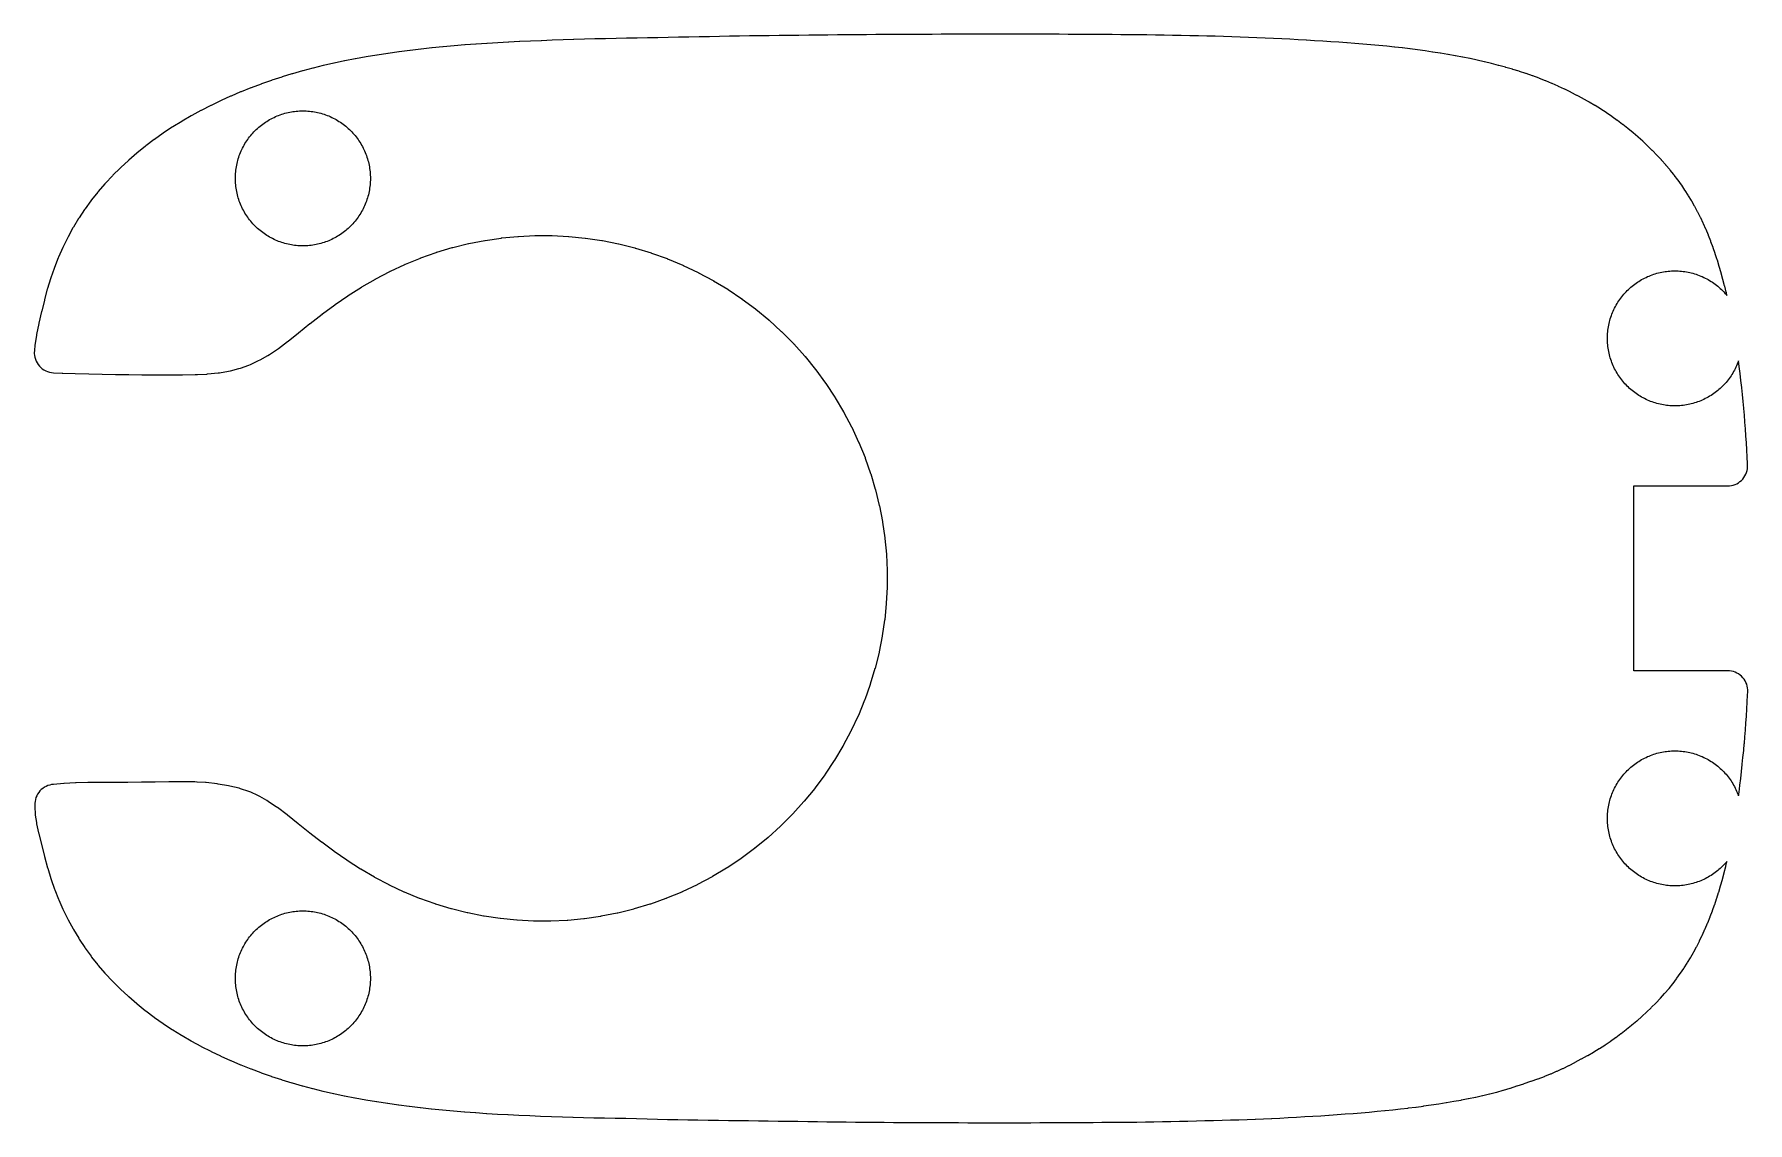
# Model space of a CAD drawing. Header units: millimetres. Extents: x -25.4 to 60.2, y -27.2 to 27.2.
import ezdxf

# ---------------------------------------------------------------- set-up
doc = ezdxf.new("R2010")
doc.units = ezdxf.units.MM

msp = doc.modelspace()

# ---------------------------------------------------------------- linework, layer by layer
at = {"layer": 'Edge.Cuts'}
for points in [[(-25.421, 11.15), (-25.404, 11.052), (-25.376, 10.955), (-25.339, 10.862), (-25.293, 10.774), (-25.238, 10.69), (-25.175, 10.612), (-25.105, 10.541), (-25.028, 10.477), (-24.945, 10.421), (-24.856, 10.374), (-24.764, 10.336), (-24.668, 10.307), (-24.57, 10.288), (-24.47, 10.279), (-24.029, 10.261), (-24.01, 10.261), (-23.383, 10.248), (-22.701, 10.233), (-22.028, 10.216), (-21.369, 10.2), (-21.364, 10.2), (-20.712, 10.188), (-20.704, 10.188), (-20.049, 10.18), (-20.042, 10.18), (-19.38, 10.178), (-19.374, 10.178), (-18.703, 10.179), (-18.035, 10.179), (-18.022, 10.179), (-17.38, 10.188), (-17.355, 10.188), (-17.291, 10.191), (-17.275, 10.192), (-16.808, 10.217), (-16.762, 10.221), (-16.235, 10.274), (-16.167, 10.283), (-15.711, 10.361), (-15.626, 10.379), (-15.202, 10.491), (-15.12, 10.516), (-14.699, 10.667), (-14.621, 10.699), (-14.211, 10.886), (-14.136, 10.923), (-13.745, 11.143), (-13.675, 11.186), (-13.267, 11.461), (-13.223, 11.493), (-12.762, 11.842), (-12.74, 11.859), (-12.222, 12.275), (-12.219, 12.277), (-11.648, 12.74), (-11.643, 12.744), (-11.035, 13.216), (-11.031, 13.219), (-11.022, 13.226), (-10.403, 13.679), (-10.399, 13.682), (-10.389, 13.69), (-9.749, 14.13), (-9.741, 14.135), (-9.74, 14.136), (-9.732, 14.141), (-9.071, 14.561), (-9.062, 14.566), (-9.06, 14.567), (-9.052, 14.572), (-8.37, 14.968), (-8.361, 14.973), (-8.359, 14.974), (-8.35, 14.979), (-7.644, 15.35), (-7.634, 15.355), (-7.632, 15.356), (-7.622, 15.361), (-6.897, 15.701), (-6.886, 15.706), (-6.884, 15.707), (-6.872, 15.711), (-6.127, 16.017), (-6.115, 16.022), (-6.113, 16.023), (-6.101, 16.027), (-5.336, 16.298), (-5.324, 16.302), (-5.322, 16.302), (-5.31, 16.306), (-4.534, 16.537), (-4.523, 16.54), (-4.52, 16.541), (-4.508, 16.544), (-3.724, 16.736), (-3.712, 16.739), (-3.71, 16.74), (-3.698, 16.742), (-2.905, 16.897), (-2.893, 16.899), (-2.891, 16.899), (-2.879, 16.901), (-2.08, 17.017), (-2.068, 17.019), (-2.065, 17.019), (-2.053, 17.021), (-1.248, 17.099), (-1.236, 17.1), (-1.233, 17.1), (-1.221, 17.1), (-0.41, 17.14), (-0.398, 17.14), (-0.395, 17.14), (-0.383, 17.14), (0.43, 17.139), (0.443, 17.139), (0.445, 17.139), (0.457, 17.139), (1.273, 17.098), (1.286, 17.097), (1.288, 17.097), (1.3, 17.096), (2.113, 17.015), (2.125, 17.013), (2.127, 17.013), (2.139, 17.011), (2.948, 16.891), (2.96, 16.889), (2.962, 16.888), (2.974, 16.886), (3.777, 16.725), (3.789, 16.723), (3.791, 16.722), (3.803, 16.719), (4.598, 16.519), (4.61, 16.516), (4.612, 16.515), (4.624, 16.512), (5.409, 16.273), (5.421, 16.269), (5.424, 16.268), (5.435, 16.264), (6.208, 15.986), (6.22, 15.982), (6.222, 15.981), (6.233, 15.977), (6.994, 15.66), (7.005, 15.655), (7.008, 15.654), (7.019, 15.649), (7.762, 15.296), (7.773, 15.29), (7.775, 15.289), (7.786, 15.283), (8.512, 14.893), (8.523, 14.887), (8.525, 14.886), (8.536, 14.88), (9.241, 14.454), (9.251, 14.448), (9.254, 14.446), (9.264, 14.44), (9.949, 13.979), (9.959, 13.972), (9.961, 13.971), (9.971, 13.963), (10.633, 13.469), (10.642, 13.462), (10.644, 13.46), (10.654, 13.453), (11.291, 12.926), (11.301, 12.918), (11.302, 12.916), (11.312, 12.908), (11.922, 12.351), (11.931, 12.342), (11.933, 12.341), (11.941, 12.332), (12.524, 11.745), (12.533, 11.736), (12.534, 11.734), (12.543, 11.725), (13.094, 11.11), (13.103, 11.101), (13.104, 11.099), (13.112, 11.089), (13.632, 10.449), (13.64, 10.439), (13.641, 10.437), (13.649, 10.427), (14.136, 9.763), (14.143, 9.753), (14.144, 9.751), (14.151, 9.741), (14.604, 9.054), (14.611, 9.044), (14.612, 9.042), (14.619, 9.032), (15.037, 8.325), (15.043, 8.314), (15.044, 8.312), (15.05, 8.301), (15.432, 7.577), (15.437, 7.566), (15.438, 7.564), (15.444, 7.553), (15.788, 6.814), (15.793, 6.803), (15.794, 6.8), (15.799, 6.789), (16.106, 6.037), (16.11, 6.025), (16.111, 6.023), (16.115, 6.012), (16.383, 5.248), (16.387, 5.237), (16.388, 5.235), (16.392, 5.223), (16.621, 4.452), (16.624, 4.44), (16.625, 4.438), (16.628, 4.426), (16.819, 3.648), (16.822, 3.636), (16.822, 3.634), (16.825, 3.622), (16.977, 2.839), (16.979, 2.827), (16.979, 2.825), (16.981, 2.813), (17.095, 2.027), (17.097, 2.015), (17.097, 2.012), (17.098, 2), (17.174, 1.212), (17.175, 1.2), (17.175, 1.197), (17.175, 1.185), (17.212, 0.395), (17.213, 0.383), (17.213, 0.381), (17.213, 0.369), (17.212, -0.422), (17.212, -0.434), (17.212, -0.437), (17.211, -0.449), (17.172, -1.24), (17.171, -1.252), (17.171, -1.254), (17.17, -1.266), (17.092, -2.056), (17.09, -2.068), (17.09, -2.07), (17.088, -2.082), (16.972, -2.869), (16.97, -2.881), (16.97, -2.884), (16.967, -2.896), (16.812, -3.68), (16.81, -3.692), (16.809, -3.694), (16.806, -3.706), (16.612, -4.485), (16.609, -4.497), (16.609, -4.499), (16.605, -4.511), (16.372, -5.283), (16.369, -5.295), (16.368, -5.297), (16.364, -5.308), (16.093, -6.071), (16.088, -6.083), (16.088, -6.085), (16.083, -6.097), (15.773, -6.849), (15.768, -6.86), (15.767, -6.862), (15.762, -6.873), (15.414, -7.612), (15.409, -7.623), (15.408, -7.626), (15.402, -7.636), (15.017, -8.36), (15.011, -8.371), (15.01, -8.373), (15.004, -8.383), (14.583, -9.088), (14.577, -9.099), (14.575, -9.101), (14.569, -9.111), (14.113, -9.795), (14.106, -9.806), (14.105, -9.808), (14.098, -9.818), (13.608, -10.48), (13.6, -10.49), (13.599, -10.492), (13.591, -10.501), (13.069, -11.139), (13.062, -11.148), (13.06, -11.15), (13.052, -11.159), (12.499, -11.771), (12.49, -11.78), (12.488, -11.782), (12.48, -11.791), (11.896, -12.375), (11.887, -12.384), (11.885, -12.386), (11.876, -12.394), (11.264, -12.949), (11.255, -12.957), (11.253, -12.959), (11.244, -12.967), (10.605, -13.491), (10.595, -13.499), (10.593, -13.5), (10.583, -13.508), (9.92, -13.999), (9.91, -14.007), (9.908, -14.008), (9.898, -14.015), (9.212, -14.473), (9.201, -14.48), (9.199, -14.481), (9.189, -14.488), (8.482, -14.91), (8.471, -14.916), (8.469, -14.918), (8.458, -14.924), (7.732, -15.311), (7.721, -15.316), (7.719, -15.318), (7.707, -15.323), (6.964, -15.673), (6.953, -15.678), (6.951, -15.679), (6.94, -15.684), (6.179, -15.998), (6.167, -16.002), (6.165, -16.003), (6.153, -16.007), (5.379, -16.283), (5.367, -16.287), (5.365, -16.287), (5.353, -16.291), (4.567, -16.528), (4.555, -16.531), (4.552, -16.532), (4.541, -16.535), (3.745, -16.732), (3.733, -16.735), (3.731, -16.735), (3.719, -16.738), (2.915, -16.896), (2.903, -16.898), (2.901, -16.899), (2.889, -16.9), (2.081, -17.019), (2.068, -17.02), (2.066, -17.02), (2.054, -17.022), (1.242, -17.1), (1.23, -17.101), (1.227, -17.101), (1.215, -17.102), (0.4, -17.14), (0.388, -17.141), (0.385, -17.141), (0.373, -17.141), (-0.44, -17.139), (-0.453, -17.139), (-0.455, -17.139), (-0.467, -17.139), (-1.28, -17.097), (-1.292, -17.096), (-1.295, -17.096), (-1.307, -17.095), (-2.113, -17.014), (-2.126, -17.012), (-2.128, -17.012), (-2.14, -17.01), (-2.94, -16.891), (-2.952, -16.889), (-2.954, -16.888), (-2.966, -16.886), (-3.758, -16.728), (-3.769, -16.726), (-3.772, -16.725), (-3.783, -16.723), (-4.563, -16.528), (-4.575, -16.525), (-4.577, -16.524), (-4.589, -16.521), (-5.359, -16.289), (-5.37, -16.285), (-5.373, -16.285), (-5.384, -16.281), (-6.144, -16.011), (-6.155, -16.006), (-6.158, -16.006), (-6.169, -16.001), (-6.914, -15.695), (-6.925, -15.69), (-6.927, -15.689), (-6.939, -15.684), (-7.667, -15.341), (-7.677, -15.336), (-7.679, -15.335), (-7.69, -15.329), (-8.396, -14.955), (-8.406, -14.95), (-8.407, -14.949), (-8.417, -14.944), (-9.099, -14.545), (-9.107, -14.539), (-9.109, -14.538), (-9.118, -14.533), (-9.778, -14.109), (-9.786, -14.104), (-9.788, -14.103), (-9.795, -14.098), (-10.431, -13.655), (-10.435, -13.652), (-10.445, -13.645), (-11.052, -13.197), (-11.055, -13.195), (-11.063, -13.189), (-11.651, -12.734), (-11.655, -12.732), (-12.234, -12.271), (-12.773, -11.843), (-12.791, -11.83), (-13.271, -11.465), (-13.311, -11.437), (-13.73, -11.149), (-13.799, -11.106), (-14.158, -10.901), (-14.248, -10.855), (-14.609, -10.695), (-14.696, -10.66), (-15.111, -10.521), (-15.191, -10.498), (-15.654, -10.383), (-15.725, -10.368), (-16.228, -10.282), (-16.287, -10.274), (-16.828, -10.215), (-16.874, -10.211), (-17.293, -10.184), (-17.309, -10.183), (-17.398, -10.179), (-17.432, -10.178), (-18.031, -10.169), (-18.056, -10.169), (-18.696, -10.176), (-19.378, -10.183), (-19.38, -10.183), (-20.065, -10.191), (-20.751, -10.199), (-21.437, -10.205), (-22.105, -10.208), (-22.11, -10.208), (-22.735, -10.214), (-22.751, -10.214), (-23.339, -10.229), (-23.366, -10.23), (-23.934, -10.261), (-23.956, -10.262), (-24.461, -10.3), (-24.544, -10.31), (-24.561, -10.312), (-24.656, -10.332), (-24.748, -10.361), (-24.837, -10.399), (-24.923, -10.445), (-25.003, -10.5), (-25.078, -10.561), (-25.146, -10.63), (-25.207, -10.705), (-25.261, -10.786), (-25.307, -10.872), (-25.344, -10.961), (-25.372, -11.054), (-25.392, -11.149), (-25.402, -11.245), (-25.407, -11.34), (-25.406, -11.454), (-25.389, -11.751), (-25.379, -11.839), (-25.324, -12.208), (-25.313, -12.268), (-25.216, -12.725), (-25.209, -12.757), (-25.074, -13.305), (-25.072, -13.314), (-24.922, -13.897), (-24.918, -13.912), (-24.767, -14.467), (-24.76, -14.492), (-24.605, -15.006), (-24.591, -15.049), (-24.421, -15.535), (-24.408, -15.571), (-24.224, -16.038), (-24.207, -16.079), (-24.002, -16.539), (-23.984, -16.577), (-23.757, -17.035), (-23.739, -17.07), (-23.49, -17.524), (-23.472, -17.557), (-23.21, -17.997), (-23.185, -18.036), (-22.902, -18.463), (-22.882, -18.493), (-22.592, -18.898), (-22.561, -18.939), (-22.253, -19.327), (-22.228, -19.357), (-21.904, -19.733), (-21.876, -19.765), (-21.533, -20.13), (-21.506, -20.158), (-21.145, -20.514), (-21.116, -20.542), (-20.727, -20.895), (-20.708, -20.913), (-20.309, -21.257), (-20.285, -21.277), (-19.883, -21.602), (-19.854, -21.625), (-19.436, -21.938), (-19.415, -21.954), (-18.992, -22.254), (-18.966, -22.272), (-18.539, -22.554), (-18.509, -22.573), (-18.063, -22.847), (-18.042, -22.859), (-17.588, -23.123), (-17.565, -23.136), (-17.107, -23.386), (-17.081, -23.399), (-16.609, -23.64), (-16.59, -23.649), (-16.117, -23.878), (-16.095, -23.888), (-15.619, -24.104), (-15.598, -24.114), (-15.12, -24.318), (-15.096, -24.328), (-14.607, -24.521), (-14.59, -24.528), (-14.099, -24.712), (-14.079, -24.719), (-13.586, -24.892), (-13.567, -24.899), (-13.071, -25.062), (-13.052, -25.068), (-12.555, -25.221), (-12.536, -25.226), (-12.038, -25.369), (-12.02, -25.374), (-11.52, -25.508), (-11.502, -25.512), (-11, -25.636), (-10.982, -25.64), (-10.475, -25.756), (-10.457, -25.759), (-9.939, -25.867), (-9.926, -25.87), (-9.404, -25.971), (-9.389, -25.974), (-8.858, -26.069), (-8.847, -26.071), (-8.315, -26.161), (-8.302, -26.163), (-7.768, -26.245), (-7.756, -26.247), (-7.22, -26.322), (-7.21, -26.324), (-6.679, -26.393), (-6.665, -26.395), (-6.129, -26.457), (-6.119, -26.458), (-5.578, -26.515), (-5.57, -26.516), (-5.023, -26.569), (-5.017, -26.569), (-4.465, -26.62), (-4.462, -26.62), (-3.915, -26.668), (-3.907, -26.668), (-3.364, -26.711), (-3.357, -26.712), (-2.819, -26.75), (-2.81, -26.751), (-2.277, -26.784), (-2.27, -26.785), (-1.744, -26.814), (-1.734, -26.814), (-1.201, -26.839), (-1.196, -26.839), (-0.655, -26.861), (-0.113, -26.883), (-0.111, -26.883), (0.433, -26.904), (0.435, -26.904), (0.973, -26.923), (0.976, -26.923), (1.5, -26.941), (1.508, -26.941), (2.028, -26.954), (2.032, -26.955), (2.547, -26.966), (2.552, -26.966), (3.076, -26.974), (3.606, -26.984), (4.143, -26.994), (4.682, -27.009), (5.211, -27.023), (5.727, -27.038), (5.731, -27.038), (6.231, -27.051), (6.238, -27.051), (6.739, -27.06), (6.741, -27.06), (7.244, -27.068), (7.246, -27.068), (7.751, -27.075), (7.753, -27.075), (8.264, -27.082), (8.777, -27.09), (9.283, -27.099), (9.285, -27.099), (9.787, -27.107), (10.281, -27.114), (10.283, -27.114), (10.773, -27.121), (10.774, -27.121), (11.265, -27.127), (11.758, -27.133), (12.254, -27.139), (12.751, -27.148), (13.241, -27.156), (13.725, -27.164), (13.727, -27.164), (14.203, -27.172), (14.207, -27.172), (14.68, -27.177), (14.682, -27.177), (15.155, -27.181), (15.159, -27.181), (15.635, -27.184), (16.114, -27.187), (16.591, -27.191), (17.066, -27.195), (17.537, -27.199), (18.005, -27.202), (18.006, -27.202), (18.471, -27.205), (18.935, -27.207), (19.398, -27.209), (19.86, -27.211), (20.321, -27.213), (20.782, -27.214), (21.24, -27.215), (21.696, -27.217), (21.699, -27.217), (22.153, -27.218), (22.607, -27.218), (23.058, -27.218), (23.059, -27.218), (23.508, -27.218), (23.509, -27.218), (23.957, -27.217), (24.405, -27.215), (24.852, -27.214), (25.298, -27.213), (25.301, -27.213), (25.745, -27.211), (26.188, -27.209), (26.189, -27.209), (26.629, -27.207), (26.631, -27.207), (27.069, -27.204), (27.07, -27.204), (27.507, -27.2), (27.945, -27.196), (27.948, -27.196), (28.385, -27.192), (28.825, -27.188), (29.262, -27.184), (29.695, -27.182), (29.7, -27.182), (30.124, -27.177), (30.128, -27.177), (30.549, -27.172), (30.553, -27.172), (30.974, -27.164), (30.975, -27.164), (31.396, -27.156), (31.401, -27.156), (31.823, -27.145), (31.824, -27.145), (32.25, -27.133), (32.676, -27.122), (33.104, -27.111), (33.106, -27.111), (33.531, -27.099), (33.957, -27.088), (34.382, -27.078), (34.385, -27.078), (34.802, -27.067), (35.211, -27.055), (35.22, -27.055), (35.618, -27.041), (35.626, -27.041), (36.026, -27.023), (36.03, -27.023), (36.433, -27.004), (36.44, -27.004), (36.848, -26.982), (37.262, -26.961), (37.265, -26.96), (37.678, -26.937), (38.09, -26.914), (38.495, -26.891), (38.501, -26.891), (38.901, -26.866), (38.904, -26.866), (39.301, -26.84), (39.308, -26.839), (39.706, -26.811), (39.708, -26.811), (40.108, -26.781), (40.113, -26.781), (40.514, -26.749), (40.914, -26.717), (40.92, -26.716), (41.314, -26.683), (41.317, -26.682), (41.707, -26.648), (41.715, -26.647), (42.099, -26.61), (42.106, -26.61), (42.489, -26.57), (42.494, -26.569), (42.874, -26.528), (42.884, -26.527), (43.262, -26.482), (43.268, -26.481), (43.644, -26.434), (43.655, -26.433), (44.029, -26.382), (44.035, -26.381), (44.408, -26.329), (44.419, -26.327), (44.79, -26.271), (44.796, -26.27), (45.166, -26.211), (45.176, -26.209), (45.541, -26.147), (45.549, -26.146), (45.908, -26.082), (45.922, -26.08), (46.271, -26.012), (46.285, -26.009), (46.63, -25.938), (46.643, -25.935), (46.981, -25.86), (46.999, -25.856), (47.331, -25.775), (47.346, -25.772), (47.675, -25.687), (47.694, -25.682), (48.017, -25.592), (48.035, -25.586), (48.359, -25.489), (48.374, -25.484), (48.704, -25.38), (48.716, -25.376), (49.05, -25.265), (49.063, -25.261), (49.4, -25.144), (49.41, -25.141), (49.743, -25.022), (49.756, -25.017), (50.072, -24.899), (50.089, -24.893), (50.385, -24.776), (50.41, -24.766), (50.687, -24.648), (50.713, -24.636), (50.985, -24.511), (51.009, -24.5), (51.29, -24.361), (51.309, -24.352), (51.599, -24.201), (51.614, -24.193), (51.914, -24.031), (51.924, -24.026), (52.223, -23.86), (52.238, -23.851), (52.523, -23.687), (52.539, -23.677), (52.811, -23.514), (52.831, -23.501), (53.088, -23.338), (53.11, -23.324), (53.36, -23.155), (53.381, -23.141), (53.632, -22.964), (53.65, -22.951), (53.902, -22.764), (53.918, -22.751), (54.17, -22.556), (54.185, -22.544), (54.434, -22.343), (54.45, -22.331), (54.691, -22.129), (54.707, -22.115), (54.94, -21.911), (54.957, -21.896), (55.182, -21.69), (55.199, -21.674), (55.416, -21.466), (55.434, -21.448), (55.644, -21.236), (55.662, -21.218), (55.866, -21.002), (55.883, -20.983), (56.08, -20.763), (56.097, -20.744), (56.288, -20.519), (56.305, -20.5), (56.489, -20.271), (56.505, -20.251), (56.684, -20.018), (56.699, -19.998), (56.87, -19.762), (56.886, -19.739), (57.05, -19.5), (57.064, -19.479), (57.221, -19.237), (57.235, -19.213), (57.383, -18.972), (57.397, -18.947), (57.535, -18.705), (57.551, -18.677), (57.683, -18.427), (57.694, -18.405), (57.826, -18.141), (57.836, -18.121), (57.966, -17.845), (57.974, -17.828), (58.102, -17.542), (58.109, -17.524), (58.234, -17.232), (58.239, -17.219), (58.357, -16.931), (58.365, -16.91), (58.474, -16.625), (58.481, -16.608), (58.583, -16.324), (58.591, -16.303), (58.686, -16.02), (58.693, -15.998), (58.785, -15.702), (58.789, -15.689), (58.881, -15.381), (58.884, -15.368), (58.972, -15.056), (58.976, -15.041), (59.061, -14.723), (59.063, -14.714), (59.143, -14.401), (59.147, -14.384), (59.203, -14.149), (59.156, -14.204), (59.101, -14.267), (59.044, -14.327), (58.986, -14.386), (58.927, -14.444), (58.867, -14.501), (58.804, -14.556), (58.741, -14.609), (58.676, -14.661), (58.61, -14.711), (58.543, -14.759), (58.475, -14.806), (58.406, -14.851), (58.335, -14.895), (58.264, -14.937), (58.191, -14.976), (58.117, -15.015), (58.043, -15.051), (57.968, -15.085), (57.892, -15.118), (57.815, -15.149), (57.737, -15.178), (57.659, -15.205), (57.58, -15.23), (57.5, -15.253), (57.42, -15.274), (57.339, -15.293), (57.258, -15.31), (57.177, -15.325), (57.095, -15.338), (57.013, -15.35), (56.931, -15.359), (56.848, -15.366), (56.766, -15.371), (56.683, -15.374), (56.6, -15.375), (56.517, -15.374), (56.434, -15.371), (56.352, -15.366), (56.269, -15.359), (56.187, -15.35), (56.105, -15.338), (56.023, -15.325), (55.942, -15.31), (55.861, -15.293), (55.78, -15.274), (55.7, -15.253), (55.62, -15.23), (55.541, -15.205), (55.463, -15.178), (55.385, -15.149), (55.308, -15.118), (55.232, -15.085), (55.157, -15.051), (55.083, -15.015), (55.009, -14.976), (54.936, -14.937), (54.865, -14.895), (54.794, -14.851), (54.725, -14.806), (54.657, -14.759), (54.59, -14.711), (54.524, -14.661), (54.459, -14.609), (54.396, -14.556), (54.333, -14.501), (54.273, -14.444), (54.214, -14.386), (54.156, -14.327), (54.099, -14.267), (54.044, -14.204), (53.991, -14.141), (53.939, -14.076), (53.889, -14.01), (53.841, -13.943), (53.794, -13.875), (53.749, -13.806), (53.705, -13.735), (53.663, -13.664), (53.624, -13.591), (53.585, -13.517), (53.549, -13.443), (53.515, -13.368), (53.482, -13.292), (53.451, -13.215), (53.422, -13.137), (53.395, -13.059), (53.37, -12.98), (53.347, -12.9), (53.326, -12.82), (53.307, -12.739), (53.29, -12.658), (53.275, -12.577), (53.262, -12.495), (53.25, -12.413), (53.241, -12.331), (53.234, -12.248), (53.229, -12.166), (53.226, -12.083), (53.225, -12), (53.226, -11.917), (53.229, -11.834), (53.234, -11.752), (53.241, -11.669), (53.25, -11.587), (53.262, -11.505), (53.275, -11.423), (53.29, -11.342), (53.307, -11.261), (53.326, -11.18), (53.347, -11.1), (53.37, -11.02), (53.395, -10.941), (53.422, -10.863), (53.451, -10.785), (53.482, -10.708), (53.515, -10.632), (53.549, -10.557), (53.585, -10.483), (53.624, -10.409), (53.663, -10.336), (53.705, -10.265), (53.749, -10.194), (53.794, -10.125), (53.841, -10.057), (53.889, -9.99), (53.939, -9.924), (53.991, -9.859), (54.044, -9.796), (54.099, -9.733), (54.156, -9.673), (54.214, -9.614), (54.273, -9.556), (54.333, -9.499), (54.396, -9.444), (54.459, -9.391), (54.524, -9.339), (54.59, -9.289), (54.657, -9.241), (54.725, -9.194), (54.794, -9.149), (54.865, -9.105), (54.936, -9.063), (55.009, -9.024), (55.083, -8.985), (55.157, -8.949), (55.232, -8.915), (55.308, -8.882), (55.385, -8.851), (55.463, -8.822), (55.541, -8.795), (55.62, -8.77), (55.7, -8.747), (55.78, -8.726), (55.861, -8.707), (55.942, -8.69), (56.023, -8.675), (56.105, -8.662), (56.187, -8.65), (56.269, -8.641), (56.352, -8.634), (56.434, -8.629), (56.517, -8.626), (56.6, -8.625), (56.683, -8.626), (56.766, -8.629), (56.848, -8.634), (56.931, -8.641), (57.013, -8.65), (57.095, -8.662), (57.177, -8.675), (57.258, -8.69), (57.339, -8.707), (57.42, -8.726), (57.5, -8.747), (57.58, -8.77), (57.659, -8.795), (57.737, -8.822), (57.815, -8.851), (57.892, -8.882), (57.968, -8.915), (58.043, -8.949), (58.117, -8.985), (58.191, -9.024), (58.264, -9.063), (58.335, -9.105), (58.406, -9.149), (58.475, -9.194), (58.543, -9.241), (58.61, -9.289), (58.676, -9.339), (58.741, -9.391), (58.804, -9.444), (58.867, -9.499), (58.927, -9.556), (58.986, -9.614), (59.044, -9.673), (59.101, -9.733), (59.156, -9.796), (59.209, -9.859), (59.261, -9.924), (59.311, -9.99), (59.359, -10.057), (59.406, -10.125), (59.451, -10.194), (59.495, -10.265), (59.537, -10.336), (59.576, -10.409), (59.615, -10.483), (59.651, -10.557), (59.685, -10.632), (59.718, -10.708), (59.749, -10.785), (59.778, -10.863), (59.783, -10.878), (59.806, -10.696), (59.807, -10.691), (59.849, -10.358), (59.85, -10.346), (59.889, -10.004), (59.929, -9.652), (59.929, -9.65), (59.968, -9.303), (59.969, -9.294), (60.004, -8.95), (60.039, -8.612), (60.04, -8.598), (60.07, -8.266), (60.071, -8.262), (60.099, -7.927), (60.1, -7.919), (60.126, -7.587), (60.127, -7.574), (60.149, -7.234), (60.172, -6.885), (60.173, -6.881), (60.194, -6.534), (60.195, -6.531), (60.215, -6.188), (60.215, -6.178), (60.232, -5.835), (60.24, -5.671), (60.241, -5.576), (60.232, -5.481), (60.214, -5.387), (60.188, -5.296), (60.152, -5.207), (60.109, -5.122), (60.058, -5.042), (59.999, -4.967), (59.933, -4.897), (59.861, -4.835), (59.784, -4.779), (59.701, -4.732), (59.614, -4.692), (59.524, -4.661), (59.431, -4.638), (59.337, -4.625), (59.242, -4.62), (54.575, -4.62), (54.551, -4.619), (54.55, -4.595), (54.55, 4.595), (54.551, 4.619), (54.575, 4.62), (59.235, 4.62), (59.33, 4.625), (59.424, 4.638), (59.517, 4.661), (59.607, 4.692), (59.694, 4.732), (59.776, 4.779), (59.854, 4.835), (59.926, 4.897), (59.991, 4.966), (60.05, 5.041), (60.101, 5.121), (60.145, 5.206), (60.18, 5.295), (60.207, 5.386), (60.225, 5.48), (60.234, 5.575), (60.233, 5.67), (60.231, 5.718), (60.231, 5.722), (60.212, 6.069), (60.194, 6.417), (60.194, 6.427), (60.173, 6.77), (60.172, 6.773), (60.15, 7.123), (60.128, 7.469), (60.128, 7.48), (60.103, 7.817), (60.103, 7.824), (60.076, 8.163), (60.075, 8.166), (60.048, 8.497), (60.047, 8.512), (60.015, 8.84), (60.014, 8.848), (59.978, 9.188), (59.941, 9.533), (59.94, 9.541), (59.901, 9.888), (59.861, 10.239), (59.86, 10.247), (59.819, 10.588), (59.818, 10.594), (59.782, 10.877), (59.778, 10.863), (59.749, 10.785), (59.718, 10.708), (59.685, 10.632), (59.651, 10.557), (59.615, 10.483), (59.576, 10.409), (59.537, 10.336), (59.495, 10.265), (59.451, 10.194), (59.406, 10.125), (59.359, 10.057), (59.311, 9.99), (59.261, 9.924), (59.209, 9.859), (59.156, 9.796), (59.101, 9.733), (59.044, 9.673), (58.986, 9.614), (58.927, 9.556), (58.867, 9.499), (58.804, 9.444), (58.741, 9.391), (58.676, 9.339), (58.61, 9.289), (58.543, 9.241), (58.475, 9.194), (58.406, 9.149), (58.335, 9.105), (58.264, 9.063), (58.191, 9.024), (58.117, 8.985), (58.043, 8.949), (57.968, 8.915), (57.892, 8.882), (57.815, 8.851), (57.737, 8.822), (57.659, 8.795), (57.58, 8.77), (57.5, 8.747), (57.42, 8.726), (57.339, 8.707), (57.258, 8.69), (57.177, 8.675), (57.095, 8.662), (57.013, 8.65), (56.931, 8.641), (56.848, 8.634), (56.766, 8.629), (56.683, 8.626), (56.6, 8.625), (56.517, 8.626), (56.434, 8.629), (56.352, 8.634), (56.269, 8.641), (56.187, 8.65), (56.105, 8.662), (56.023, 8.675), (55.942, 8.69), (55.861, 8.707), (55.78, 8.726), (55.7, 8.747), (55.62, 8.77), (55.541, 8.795), (55.463, 8.822), (55.385, 8.851), (55.308, 8.882), (55.232, 8.915), (55.157, 8.949), (55.083, 8.985), (55.009, 9.024), (54.936, 9.063), (54.865, 9.105), (54.794, 9.149), (54.725, 9.194), (54.657, 9.241), (54.59, 9.289), (54.524, 9.339), (54.459, 9.391), (54.396, 9.444), (54.333, 9.499), (54.273, 9.556), (54.214, 9.614), (54.156, 9.673), (54.099, 9.733), (54.044, 9.796), (53.991, 9.859), (53.939, 9.924), (53.889, 9.99), (53.841, 10.057), (53.794, 10.125), (53.749, 10.194), (53.705, 10.265), (53.663, 10.336), (53.624, 10.409), (53.585, 10.483), (53.549, 10.557), (53.515, 10.632), (53.482, 10.708), (53.451, 10.785), (53.422, 10.863), (53.395, 10.941), (53.37, 11.02), (53.347, 11.1), (53.326, 11.18), (53.307, 11.261), (53.29, 11.342), (53.275, 11.423), (53.262, 11.505), (53.25, 11.587), (53.241, 11.669), (53.234, 11.752), (53.229, 11.834), (53.226, 11.917), (53.225, 12), (53.226, 12.083), (53.229, 12.166), (53.234, 12.248), (53.241, 12.331), (53.25, 12.413), (53.262, 12.495), (53.275, 12.577), (53.29, 12.658), (53.307, 12.739), (53.326, 12.82), (53.347, 12.9), (53.37, 12.98), (53.395, 13.059), (53.422, 13.137), (53.451, 13.215), (53.482, 13.292), (53.515, 13.368), (53.549, 13.443), (53.585, 13.517), (53.624, 13.591), (53.663, 13.664), (53.705, 13.735), (53.749, 13.806), (53.794, 13.875), (53.841, 13.943), (53.889, 14.01), (53.939, 14.076), (53.991, 14.141), (54.044, 14.204), (54.099, 14.267), (54.156, 14.327), (54.214, 14.386), (54.273, 14.444), (54.333, 14.501), (54.396, 14.556), (54.459, 14.609), (54.524, 14.661), (54.59, 14.711), (54.657, 14.759), (54.725, 14.806), (54.794, 14.851), (54.865, 14.895), (54.936, 14.937), (55.009, 14.976), (55.083, 15.015), (55.157, 15.051), (55.232, 15.085), (55.308, 15.118), (55.385, 15.149), (55.463, 15.178), (55.541, 15.205), (55.62, 15.23), (55.7, 15.253), (55.78, 15.274), (55.861, 15.293), (55.942, 15.31), (56.023, 15.325), (56.105, 15.338), (56.187, 15.35), (56.269, 15.359), (56.352, 15.366), (56.434, 15.371), (56.517, 15.374), (56.6, 15.375), (56.683, 15.374), (56.766, 15.371), (56.848, 15.366), (56.931, 15.359), (57.013, 15.35), (57.095, 15.338), (57.177, 15.325), (57.258, 15.31), (57.339, 15.293), (57.42, 15.274), (57.5, 15.253), (57.58, 15.23), (57.659, 15.205), (57.737, 15.178), (57.815, 15.149), (57.892, 15.118), (57.968, 15.085), (58.043, 15.051), (58.117, 15.015), (58.191, 14.976), (58.264, 14.937), (58.335, 14.895), (58.406, 14.851), (58.475, 14.806), (58.543, 14.759), (58.61, 14.711), (58.676, 14.661), (58.741, 14.609), (58.804, 14.556), (58.867, 14.501), (58.927, 14.444), (58.986, 14.386), (59.044, 14.327), (59.101, 14.267), (59.156, 14.204), (59.203, 14.148), (59.172, 14.285), (59.168, 14.302), (59.09, 14.612), (59.087, 14.626), (59.004, 14.94), (59.001, 14.95), (58.915, 15.263), (58.91, 15.279), (58.82, 15.588), (58.816, 15.6), (58.723, 15.904), (58.717, 15.923), (58.62, 16.219), (58.614, 16.236), (58.512, 16.529), (58.506, 16.545), (58.401, 16.832), (58.392, 16.854), (58.281, 17.136), (58.273, 17.155), (58.155, 17.437), (58.148, 17.454), (58.026, 17.731), (58.016, 17.754), (57.889, 18.024), (57.879, 18.045), (57.746, 18.311), (57.736, 18.331), (57.601, 18.588), (57.587, 18.614), (57.447, 18.862), (57.433, 18.886), (57.286, 19.13), (57.271, 19.153), (57.116, 19.396), (57.102, 19.417), (56.941, 19.654), (56.924, 19.679), (56.756, 19.912), (56.74, 19.933), (56.564, 20.165), (56.548, 20.186), (56.363, 20.416), (56.347, 20.435), (56.154, 20.664), (56.138, 20.682), (55.937, 20.909), (55.922, 20.926), (55.714, 21.15), (55.698, 21.166), (55.486, 21.385), (55.47, 21.401), (55.253, 21.615), (55.236, 21.631), (55.015, 21.838), (54.997, 21.855), (54.771, 22.057), (54.753, 22.073), (54.52, 22.272), (54.502, 22.286), (54.262, 22.482), (54.245, 22.496), (53.998, 22.688), (53.981, 22.701), (53.729, 22.889), (53.712, 22.901), (53.455, 23.084), (53.438, 23.096), (53.176, 23.274), (53.159, 23.286), (52.893, 23.458), (52.876, 23.469), (52.606, 23.637), (52.588, 23.648), (52.313, 23.811), (52.295, 23.821), (52.016, 23.979), (51.997, 23.989), (51.711, 24.143), (51.695, 24.151), (51.405, 24.3), (51.388, 24.309), (51.095, 24.453), (51.077, 24.461), (50.782, 24.599), (50.764, 24.607), (50.465, 24.739), (50.447, 24.747), (50.147, 24.872), (50.127, 24.881), (49.822, 25), (49.805, 25.007), (49.497, 25.121), (49.478, 25.128), (49.167, 25.237), (49.149, 25.243), (48.834, 25.346), (48.814, 25.352), (48.49, 25.451), (48.476, 25.455), (48.144, 25.551), (48.13, 25.555), (47.793, 25.647), (47.778, 25.651), (47.435, 25.739), (47.424, 25.742), (47.08, 25.826), (47.065, 25.829), (46.72, 25.908), (46.708, 25.911), (46.361, 25.985), (46.348, 25.988), (45.999, 26.058), (45.985, 26.061), (45.628, 26.127), (45.619, 26.128), (45.256, 26.192), (45.245, 26.194), (44.875, 26.255), (44.869, 26.256), (44.497, 26.315), (44.487, 26.317), (44.115, 26.372), (44.108, 26.373), (43.738, 26.425), (43.726, 26.426), (43.357, 26.473), (43.348, 26.474), (42.975, 26.519), (42.966, 26.52), (42.589, 26.562), (42.58, 26.563), (42.195, 26.602), (42.191, 26.602), (41.801, 26.64), (41.794, 26.641), (41.4, 26.676), (41.398, 26.676), (41.004, 26.711), (40.997, 26.712), (40.603, 26.744), (40.6, 26.744), (40.206, 26.775), (40.198, 26.776), (39.802, 26.804), (39.8, 26.804), (39.4, 26.832), (39.394, 26.833), (38.99, 26.858), (38.581, 26.884), (38.579, 26.884), (38.172, 26.91), (38.167, 26.91), (37.76, 26.933), (37.354, 26.956), (37.347, 26.956), (36.944, 26.976), (36.942, 26.976), (36.536, 26.995), (36.53, 26.996), (36.12, 27.012), (35.703, 27.029), (35.702, 27.029), (35.285, 27.046), (35.282, 27.046), (34.863, 27.061), (34.444, 27.077), (34.442, 27.077), (34.029, 27.092), (34.022, 27.092), (33.61, 27.104), (33.608, 27.104), (33.193, 27.115), (33.189, 27.115), (32.772, 27.124), (32.767, 27.125), (32.346, 27.132), (31.917, 27.14), (31.489, 27.148), (31.485, 27.148), (31.059, 27.155), (30.628, 27.162), (30.627, 27.162), (30.198, 27.169), (30.196, 27.169), (29.768, 27.174), (29.764, 27.175), (29.334, 27.178), (28.898, 27.183), (28.461, 27.187), (28.023, 27.191), (27.586, 27.194), (27.582, 27.194), (27.146, 27.196), (26.704, 27.199), (26.703, 27.199), (26.263, 27.201), (26.262, 27.201), (25.82, 27.202), (25.375, 27.203), (24.93, 27.204), (24.926, 27.204), (24.482, 27.203), (24.03, 27.204), (23.577, 27.204), (23.124, 27.204), (22.669, 27.204), (22.214, 27.204), (21.758, 27.204), (21.3, 27.204), (20.843, 27.204), (20.84, 27.204), (20.383, 27.203), (19.92, 27.202), (19.457, 27.201), (18.992, 27.2), (18.527, 27.198), (18.06, 27.196), (17.592, 27.193), (17.121, 27.19), (16.648, 27.186), (16.173, 27.183), (15.693, 27.18), (15.691, 27.18), (15.214, 27.176), (14.735, 27.172), (14.255, 27.167), (14.253, 27.167), (13.773, 27.162), (13.772, 27.162), (13.289, 27.156), (12.8, 27.15), (12.31, 27.143), (11.809, 27.138), (11.314, 27.133), (10.82, 27.127), (10.819, 27.127), (10.329, 27.122), (10.326, 27.122), (9.837, 27.115), (9.835, 27.115), (9.341, 27.107), (9.336, 27.107), (8.838, 27.096), (8.837, 27.096), (8.332, 27.084), (7.815, 27.074), (7.301, 27.063), (6.787, 27.052), (6.266, 27.043), (6.265, 27.043), (5.749, 27.034), (5.231, 27.025), (4.708, 27.016), (4.705, 27.016), (4.185, 27.006), (3.661, 26.996), (3.657, 26.995), (3.134, 26.983), (2.605, 26.971), (2.601, 26.971), (2.074, 26.956), (1.541, 26.94), (1.537, 26.94), (1.006, 26.923), (0.467, 26.904), (0.465, 26.904), (-0.073, 26.884), (-0.078, 26.884), (-0.615, 26.862), (-0.616, 26.862), (-1.16, 26.838), (-1.164, 26.838), (-1.704, 26.812), (-1.711, 26.812), (-2.247, 26.783), (-2.252, 26.782), (-2.792, 26.75), (-2.799, 26.75), (-3.339, 26.714), (-3.347, 26.713), (-3.886, 26.673), (-3.896, 26.672), (-4.435, 26.627), (-4.441, 26.626), (-4.986, 26.577), (-4.994, 26.576), (-5.538, 26.523), (-5.547, 26.522), (-6.089, 26.463), (-6.099, 26.462), (-6.639, 26.398), (-6.651, 26.397), (-7.188, 26.327), (-7.198, 26.326), (-7.738, 26.25), (-7.75, 26.248), (-8.285, 26.167), (-8.299, 26.165), (-8.829, 26.076), (-8.841, 26.074), (-9.37, 25.98), (-9.386, 25.977), (-9.908, 25.875), (-9.921, 25.873), (-10.44, 25.764), (-10.457, 25.761), (-10.966, 25.645), (-10.983, 25.641), (-11.488, 25.517), (-11.506, 25.512), (-12.007, 25.379), (-12.026, 25.374), (-12.525, 25.23), (-12.544, 25.225), (-13.041, 25.071), (-13.06, 25.065), (-13.556, 24.902), (-13.575, 24.895), (-14.068, 24.722), (-14.087, 24.714), (-14.58, 24.53), (-14.596, 24.523), (-15.088, 24.328), (-15.111, 24.319), (-15.592, 24.114), (-15.613, 24.105), (-16.091, 23.888), (-16.112, 23.878), (-16.587, 23.649), (-16.606, 23.64), (-17.077, 23.401), (-17.103, 23.387), (-17.56, 23.137), (-17.583, 23.124), (-18.037, 22.86), (-18.057, 22.848), (-18.505, 22.573), (-18.534, 22.554), (-18.964, 22.269), (-18.99, 22.252), (-19.414, 21.951), (-19.436, 21.936), (-19.853, 21.623), (-19.883, 21.6), (-20.281, 21.277), (-20.307, 21.256), (-20.7, 20.915), (-20.721, 20.896), (-21.107, 20.542), (-21.136, 20.514), (-21.5, 20.152), (-21.525, 20.126), (-21.876, 19.752), (-21.902, 19.723), (-22.235, 19.338), (-22.258, 19.31), (-22.573, 18.919), (-22.604, 18.878), (-22.893, 18.479), (-22.915, 18.448), (-23.193, 18.031), (-23.22, 17.988), (-23.475, 17.56), (-23.495, 17.524), (-23.739, 17.074), (-23.757, 17.039), (-23.986, 16.573), (-24.002, 16.537), (-24.215, 16.057), (-24.228, 16.028), (-24.424, 15.544), (-24.441, 15.498), (-24.608, 15.022), (-24.621, 14.982), (-24.77, 14.491), (-24.78, 14.457), (-24.919, 13.936), (-24.925, 13.912), (-25.058, 13.356), (-25.062, 13.342), (-25.194, 12.754), (-25.196, 12.743), (-25.312, 12.2), (-25.32, 12.16), (-25.391, 11.744), (-25.401, 11.668), (-25.426, 11.393), (-25.43, 11.272), (-25.429, 11.25), (-25.421, 11.15)], [(-8.626, 20.083), (-8.625, 20), (-8.626, 19.917), (-8.629, 19.834), (-8.634, 19.752), (-8.641, 19.669), (-8.65, 19.587), (-8.662, 19.505), (-8.675, 19.423), (-8.69, 19.342), (-8.707, 19.261), (-8.726, 19.18), (-8.747, 19.1), (-8.77, 19.02), (-8.795, 18.941), (-8.822, 18.863), (-8.851, 18.785), (-8.882, 18.708), (-8.915, 18.632), (-8.949, 18.557), (-8.985, 18.483), (-9.024, 18.409), (-9.063, 18.336), (-9.105, 18.265), (-9.149, 18.194), (-9.194, 18.125), (-9.241, 18.057), (-9.289, 17.99), (-9.339, 17.924), (-9.391, 17.859), (-9.444, 17.796), (-9.499, 17.733), (-9.556, 17.673), (-9.614, 17.614), (-9.673, 17.556), (-9.733, 17.499), (-9.796, 17.444), (-9.859, 17.391), (-9.924, 17.339), (-9.99, 17.289), (-10.057, 17.241), (-10.125, 17.194), (-10.194, 17.149), (-10.265, 17.105), (-10.336, 17.063), (-10.409, 17.024), (-10.483, 16.985), (-10.557, 16.949), (-10.632, 16.915), (-10.708, 16.882), (-10.785, 16.851), (-10.863, 16.822), (-10.941, 16.795), (-11.02, 16.77), (-11.1, 16.747), (-11.18, 16.726), (-11.261, 16.707), (-11.342, 16.69), (-11.423, 16.675), (-11.505, 16.662), (-11.587, 16.65), (-11.669, 16.641), (-11.752, 16.634), (-11.834, 16.629), (-11.917, 16.626), (-12, 16.625), (-12.083, 16.626), (-12.166, 16.629), (-12.248, 16.634), (-12.331, 16.641), (-12.413, 16.65), (-12.495, 16.662), (-12.577, 16.675), (-12.658, 16.69), (-12.739, 16.707), (-12.82, 16.726), (-12.9, 16.747), (-12.98, 16.77), (-13.059, 16.795), (-13.137, 16.822), (-13.215, 16.851), (-13.292, 16.882), (-13.368, 16.915), (-13.443, 16.949), (-13.517, 16.985), (-13.591, 17.024), (-13.664, 17.063), (-13.735, 17.105), (-13.806, 17.149), (-13.875, 17.194), (-13.943, 17.241), (-14.01, 17.289), (-14.076, 17.339), (-14.141, 17.391), (-14.204, 17.444), (-14.267, 17.499), (-14.327, 17.556), (-14.386, 17.614), (-14.444, 17.673), (-14.501, 17.733), (-14.556, 17.796), (-14.609, 17.859), (-14.661, 17.924), (-14.711, 17.99), (-14.759, 18.057), (-14.806, 18.125), (-14.851, 18.194), (-14.895, 18.265), (-14.937, 18.336), (-14.976, 18.409), (-15.015, 18.483), (-15.051, 18.557), (-15.085, 18.632), (-15.118, 18.708), (-15.149, 18.785), (-15.178, 18.863), (-15.205, 18.941), (-15.23, 19.02), (-15.253, 19.1), (-15.274, 19.18), (-15.293, 19.261), (-15.31, 19.342), (-15.325, 19.423), (-15.338, 19.505), (-15.35, 19.587), (-15.359, 19.669), (-15.366, 19.752), (-15.371, 19.834), (-15.374, 19.917), (-15.375, 20), (-15.374, 20.083), (-15.371, 20.166), (-15.366, 20.248), (-15.359, 20.331), (-15.35, 20.413), (-15.338, 20.495), (-15.325, 20.577), (-15.31, 20.658), (-15.293, 20.739), (-15.274, 20.82), (-15.253, 20.9), (-15.23, 20.98), (-15.205, 21.059), (-15.178, 21.137), (-15.149, 21.215), (-15.118, 21.292), (-15.085, 21.368), (-15.051, 21.443), (-15.015, 21.517), (-14.976, 21.591), (-14.937, 21.664), (-14.895, 21.735), (-14.851, 21.806), (-14.806, 21.875), (-14.759, 21.943), (-14.711, 22.01), (-14.661, 22.076), (-14.609, 22.141), (-14.556, 22.204), (-14.501, 22.267), (-14.444, 22.327), (-14.386, 22.386), (-14.327, 22.444), (-14.267, 22.501), (-14.204, 22.556), (-14.141, 22.609), (-14.076, 22.661), (-14.01, 22.711), (-13.943, 22.759), (-13.875, 22.806), (-13.806, 22.851), (-13.735, 22.895), (-13.664, 22.937), (-13.591, 22.976), (-13.517, 23.015), (-13.443, 23.051), (-13.368, 23.085), (-13.292, 23.118), (-13.215, 23.149), (-13.137, 23.178), (-13.059, 23.205), (-12.98, 23.23), (-12.9, 23.253), (-12.82, 23.274), (-12.739, 23.293), (-12.658, 23.31), (-12.577, 23.325), (-12.495, 23.338), (-12.413, 23.35), (-12.331, 23.359), (-12.248, 23.366), (-12.166, 23.371), (-12.083, 23.374), (-12, 23.375), (-11.917, 23.374), (-11.834, 23.371), (-11.752, 23.366), (-11.669, 23.359), (-11.587, 23.35), (-11.505, 23.338), (-11.423, 23.325), (-11.342, 23.31), (-11.261, 23.293), (-11.18, 23.274), (-11.1, 23.253), (-11.02, 23.23), (-10.941, 23.205), (-10.863, 23.178), (-10.785, 23.149), (-10.708, 23.118), (-10.632, 23.085), (-10.557, 23.051), (-10.483, 23.015), (-10.409, 22.976), (-10.336, 22.937), (-10.265, 22.895), (-10.194, 22.851), (-10.125, 22.806), (-10.057, 22.759), (-9.99, 22.711), (-9.924, 22.661), (-9.859, 22.609), (-9.796, 22.556), (-9.733, 22.501), (-9.673, 22.444), (-9.614, 22.386), (-9.556, 22.327), (-9.499, 22.267), (-9.444, 22.204), (-9.391, 22.141), (-9.339, 22.076), (-9.289, 22.01), (-9.241, 21.943), (-9.194, 21.875), (-9.149, 21.806), (-9.105, 21.735), (-9.063, 21.664), (-9.024, 21.591), (-8.985, 21.517), (-8.949, 21.443), (-8.915, 21.368), (-8.882, 21.292), (-8.851, 21.215), (-8.822, 21.137), (-8.795, 21.059), (-8.77, 20.98), (-8.747, 20.9), (-8.726, 20.82), (-8.707, 20.739), (-8.69, 20.658), (-8.675, 20.577), (-8.662, 20.495), (-8.65, 20.413), (-8.641, 20.331), (-8.634, 20.248), (-8.629, 20.166), (-8.626, 20.083)], [(-8.626, -19.917), (-8.625, -20), (-8.626, -20.083), (-8.629, -20.166), (-8.634, -20.248), (-8.641, -20.331), (-8.65, -20.413), (-8.662, -20.495), (-8.675, -20.577), (-8.69, -20.658), (-8.707, -20.739), (-8.726, -20.82), (-8.747, -20.9), (-8.77, -20.98), (-8.795, -21.059), (-8.822, -21.137), (-8.851, -21.215), (-8.882, -21.292), (-8.915, -21.368), (-8.949, -21.443), (-8.985, -21.517), (-9.024, -21.591), (-9.063, -21.664), (-9.105, -21.735), (-9.149, -21.806), (-9.194, -21.875), (-9.241, -21.943), (-9.289, -22.01), (-9.339, -22.076), (-9.391, -22.141), (-9.444, -22.204), (-9.499, -22.267), (-9.556, -22.327), (-9.614, -22.386), (-9.673, -22.444), (-9.733, -22.501), (-9.796, -22.556), (-9.859, -22.609), (-9.924, -22.661), (-9.99, -22.711), (-10.057, -22.759), (-10.125, -22.806), (-10.194, -22.851), (-10.265, -22.895), (-10.336, -22.937), (-10.409, -22.976), (-10.483, -23.015), (-10.557, -23.051), (-10.632, -23.085), (-10.708, -23.118), (-10.785, -23.149), (-10.863, -23.178), (-10.941, -23.205), (-11.02, -23.23), (-11.1, -23.253), (-11.18, -23.274), (-11.261, -23.293), (-11.342, -23.31), (-11.423, -23.325), (-11.505, -23.338), (-11.587, -23.35), (-11.669, -23.359), (-11.752, -23.366), (-11.834, -23.371), (-11.917, -23.374), (-12, -23.375), (-12.083, -23.374), (-12.166, -23.371), (-12.248, -23.366), (-12.331, -23.359), (-12.413, -23.35), (-12.495, -23.338), (-12.577, -23.325), (-12.658, -23.31), (-12.739, -23.293), (-12.82, -23.274), (-12.9, -23.253), (-12.98, -23.23), (-13.059, -23.205), (-13.137, -23.178), (-13.215, -23.149), (-13.292, -23.118), (-13.368, -23.085), (-13.443, -23.051), (-13.517, -23.015), (-13.591, -22.976), (-13.664, -22.937), (-13.735, -22.895), (-13.806, -22.851), (-13.875, -22.806), (-13.943, -22.759), (-14.01, -22.711), (-14.076, -22.661), (-14.141, -22.609), (-14.204, -22.556), (-14.267, -22.501), (-14.327, -22.444), (-14.386, -22.386), (-14.444, -22.327), (-14.501, -22.267), (-14.556, -22.204), (-14.609, -22.141), (-14.661, -22.076), (-14.711, -22.01), (-14.759, -21.943), (-14.806, -21.875), (-14.851, -21.806), (-14.895, -21.735), (-14.937, -21.664), (-14.976, -21.591), (-15.015, -21.517), (-15.051, -21.443), (-15.085, -21.368), (-15.118, -21.292), (-15.149, -21.215), (-15.178, -21.137), (-15.205, -21.059), (-15.23, -20.98), (-15.253, -20.9), (-15.274, -20.82), (-15.293, -20.739), (-15.31, -20.658), (-15.325, -20.577), (-15.338, -20.495), (-15.35, -20.413), (-15.359, -20.331), (-15.366, -20.248), (-15.371, -20.166), (-15.374, -20.083), (-15.375, -20), (-15.374, -19.917), (-15.371, -19.834), (-15.366, -19.752), (-15.359, -19.669), (-15.35, -19.587), (-15.338, -19.505), (-15.325, -19.423), (-15.31, -19.342), (-15.293, -19.261), (-15.274, -19.18), (-15.253, -19.1), (-15.23, -19.02), (-15.205, -18.941), (-15.178, -18.863), (-15.149, -18.785), (-15.118, -18.708), (-15.085, -18.632), (-15.051, -18.557), (-15.015, -18.483), (-14.976, -18.409), (-14.937, -18.336), (-14.895, -18.265), (-14.851, -18.194), (-14.806, -18.125), (-14.759, -18.057), (-14.711, -17.99), (-14.661, -17.924), (-14.609, -17.859), (-14.556, -17.796), (-14.501, -17.733), (-14.444, -17.673), (-14.386, -17.614), (-14.327, -17.556), (-14.267, -17.499), (-14.204, -17.444), (-14.141, -17.391), (-14.076, -17.339), (-14.01, -17.289), (-13.943, -17.241), (-13.875, -17.194), (-13.806, -17.149), (-13.735, -17.105), (-13.664, -17.063), (-13.591, -17.024), (-13.517, -16.985), (-13.443, -16.949), (-13.368, -16.915), (-13.292, -16.882), (-13.215, -16.851), (-13.137, -16.822), (-13.059, -16.795), (-12.98, -16.77), (-12.9, -16.747), (-12.82, -16.726), (-12.739, -16.707), (-12.658, -16.69), (-12.577, -16.675), (-12.495, -16.662), (-12.413, -16.65), (-12.331, -16.641), (-12.248, -16.634), (-12.166, -16.629), (-12.083, -16.626), (-12, -16.625), (-11.917, -16.626), (-11.834, -16.629), (-11.752, -16.634), (-11.669, -16.641), (-11.587, -16.65), (-11.505, -16.662), (-11.423, -16.675), (-11.342, -16.69), (-11.261, -16.707), (-11.18, -16.726), (-11.1, -16.747), (-11.02, -16.77), (-10.941, -16.795), (-10.863, -16.822), (-10.785, -16.851), (-10.708, -16.882), (-10.632, -16.915), (-10.557, -16.949), (-10.483, -16.985), (-10.409, -17.024), (-10.336, -17.063), (-10.265, -17.105), (-10.194, -17.149), (-10.125, -17.194), (-10.057, -17.241), (-9.99, -17.289), (-9.924, -17.339), (-9.859, -17.391), (-9.796, -17.444), (-9.733, -17.499), (-9.673, -17.556), (-9.614, -17.614), (-9.556, -17.673), (-9.499, -17.733), (-9.444, -17.796), (-9.391, -17.859), (-9.339, -17.924), (-9.289, -17.99), (-9.241, -18.057), (-9.194, -18.125), (-9.149, -18.194), (-9.105, -18.265), (-9.063, -18.336), (-9.024, -18.409), (-8.985, -18.483), (-8.949, -18.557), (-8.915, -18.632), (-8.882, -18.708), (-8.851, -18.785), (-8.822, -18.863), (-8.795, -18.941), (-8.77, -19.02), (-8.747, -19.1), (-8.726, -19.18), (-8.707, -19.261), (-8.69, -19.342), (-8.675, -19.423), (-8.662, -19.505), (-8.65, -19.587), (-8.641, -19.669), (-8.634, -19.752), (-8.629, -19.834), (-8.626, -19.917)]]:
    msp.add_lwpolyline(points, close=True, dxfattribs=at)

doc.saveas('drawing.dxf')
